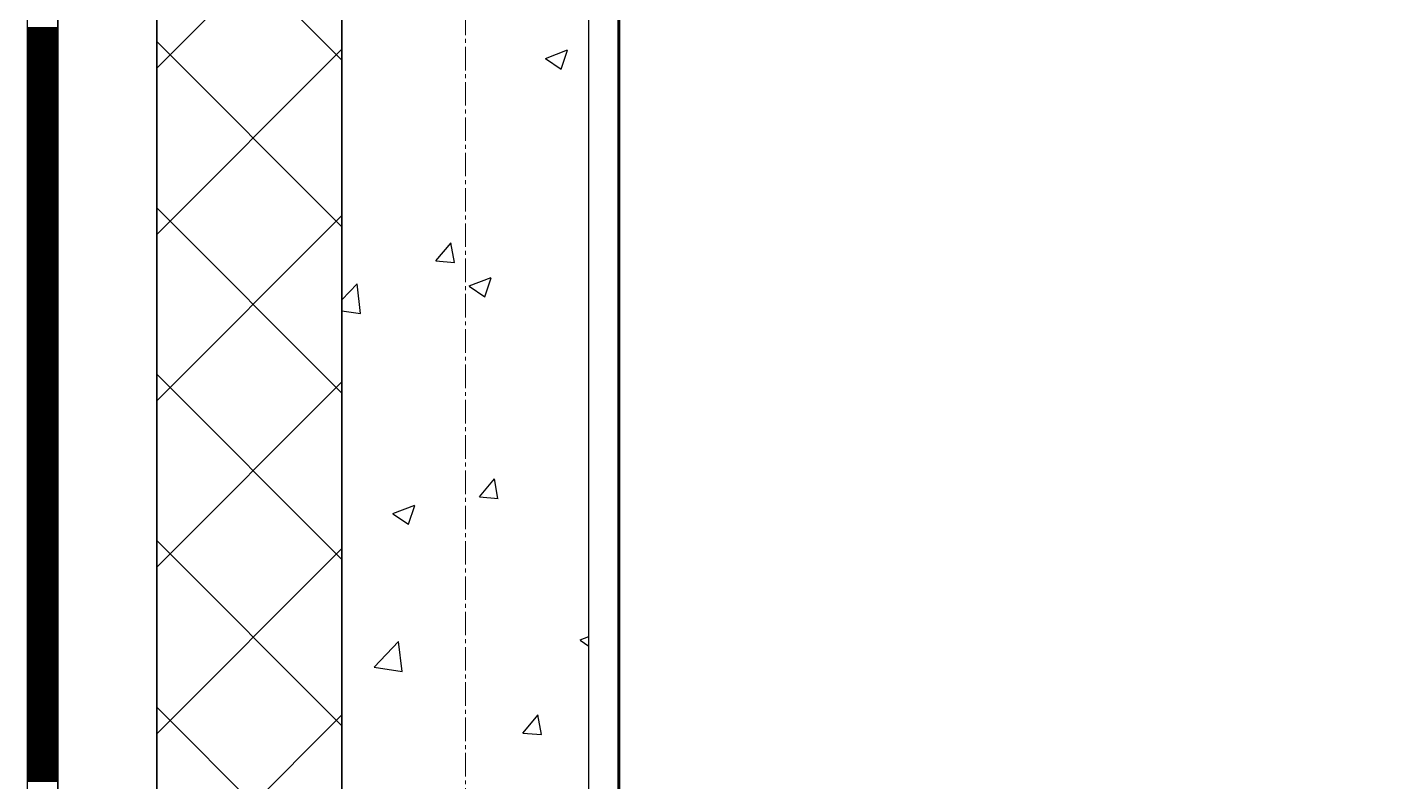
# Model space of a CAD drawing. Header units: millimetres. Extents: x 538266 to 1167394, y 114608 to 637157.
# Drawn here: x 1046079 to 1047173, y 550131 to 550742 of the extents above; entities that cross this region are included whole.
import ezdxf

# ---------------------------------------------------------------- set-up
doc = ezdxf.new("R2010")
doc.units = ezdxf.units.MM
doc.linetypes.add('CENTER2', pattern=[28.575, 19.05, -3.175, 3.175, -3.175])
doc.linetypes.add('DASHED', pattern=[19.05, 12.7, -6.35])
for name, color, linetype, lineweight in [('0) шт стен 3 эт', 150, 'Continuous', 60), ('АР_Стены ПЕНОблок', 52, 'Continuous', 20), ('АР_Тонкая', 254, 'Continuous', 5), ('АР_Утеплитель', 31, 'Continuous', 0), ('АР_Штриховка', 8, 'Continuous', 0)]:
    doc.layers.add(name, color=color, linetype=linetype, lineweight=lineweight)
doc.layers.add('АР_Делит', color=120, linetype='Continuous', lineweight=0, plot=False)
doc.layers.add('РД_Оси_100', color=7, linetype='Continuous', lineweight=0, true_color=0x525252)
doc.layers.add('ФВ-5', color=7, linetype='Continuous')

# ---------------------------------------------------------------- blocks, each defined once
blk = doc.blocks.new('СОШ_2200_АР_ОСИ_М100_28.05.24')
at = {"layer": 'АР_Делит', "color": 251, "linetype": 'DASHED', "true_color": 0x636466}
blk.add_lwpolyline([(114955, 135155), (114955, -355), (93595.036, -355), (93595.036, 13855), (94145, 13855), (94145, 68320), (66055, 68320), (66055, 13857.73), (83455, 13857.73), (83455, -355), (45245, -355), (45245, 13145), (44695, 13145), (44695, 26755), (45245, 26755), (45245, 68320), (20455, 68320), (20455, 26755), (27955, 26755), (27955, 13145), (-355, 13145), (-355, 100855)], dxfattribs=at)
at = {"layer": 'РД_Оси_100', "color": 251, "linetype": 'CENTER2', "true_color": 0x636466}
blk.add_line((0, -6155), (0, 139938.679), dxfattribs=at)
blk = doc.blocks.new('3_этаж1')
at = {"layer": 'АР_Стены ПЕНОблок', "color": 18, "linetype": 'Continuous', "lineweight": 25, "true_color": 0x000000}
for p, q in [((684283.6, 587568.7), (684283.6, 511368.7)), ((684483.6, 511368.7), (684483.6, 587568.7))]:
    blk.add_line(p, q, dxfattribs=at)
at = {"layer": 'АР_Тонкая', "color": 18, "linetype": 'Continuous', "lineweight": 25, "true_color": 0x000000}
for p, q in [((684028.6, 587568.7), (684028.6, 511368.7)), ((684053.6, 587568.7), (684053.6, 511368.7)), ((684053.6, 511368.7), (684053.6, 587568.7)), ((684133.6, 511368.7), (684133.6, 587568.7))]:
    blk.add_line(p, q, dxfattribs=at)
at = {"layer": 'АР_Утеплитель', "color": 18, "linetype": 'Continuous', "lineweight": 25, "true_color": 0x000000}
for p, q in [((684133.6, 587568.7), (684133.6, 511368.7)), ((684283.6, 511368.7), (684283.6, 587568.7))]:
    blk.add_line(p, q, dxfattribs=at)
at = {"layer": 'АР_Штриховка', "color": 18, "linetype": 'Continuous', "lineweight": 25, "true_color": 0x000000}
for p, q in [((684283.6, 550715.1), (684133.6, 550865.1)), ((684133.6, 550708.8), (684283.6, 550858.8)), ((684028.6, 550741.5), (684053.6, 550741.5)), ((684028.6, 550740.5), (684053.6, 550740.5)), ((684028.6, 550739.5), (684053.6, 550739.5)), ((684028.6, 550738.5), (684053.6, 550738.5)), ((684028.6, 550737.5), (684053.6, 550737.5)), ((684028.6, 550736.5), (684053.6, 550736.5)), ((684028.6, 550735.5), (684053.6, 550735.5)), ((684028.6, 550734.5), (684053.6, 550734.5)), ((684028.6, 550733.5), (684053.6, 550733.5)), ((684028.6, 550732.5), (684053.6, 550732.5)), ((684028.6, 550731.5), (684053.6, 550731.5)), ((684028.6, 550730.5), (684053.6, 550730.5)), ((684028.6, 550729.5), (684053.6, 550729.5)), ((684028.6, 550728.5), (684053.6, 550728.5)), ((684028.6, 550727.5), (684053.6, 550727.5)), ((684028.6, 550726.5), (684053.6, 550726.5)), ((684283.6, 550580.4), (684133.6, 550730.4)), ((684028.6, 550725.5), (684053.6, 550725.5)), ((684028.6, 550724.5), (684053.6, 550724.5)), ((684028.6, 550723.5), (684053.6, 550723.5)), ((684028.6, 550722.5), (684053.6, 550722.5)), ((684028.6, 550721.5), (684053.6, 550721.5)), ((684028.6, 550720.5), (684053.6, 550720.5)), ((684028.6, 550719.5), (684053.6, 550719.5)), ((684028.6, 550718.5), (684053.6, 550718.5)), ((684028.6, 550717.5), (684053.6, 550717.5)), ((684028.6, 550716.5), (684053.6, 550716.5)), ((684028.6, 550715.5), (684053.6, 550715.5)), ((684133.6, 550574.1), (684283.6, 550724.1)), ((684448.4, 550716.4), (684461.1, 550707.9)), ((684448.5, 550716.6), (684466.3, 550723.4)), ((684461.1, 550707.9), (684466.2, 550723.2)), ((684028.6, 550714.5), (684053.6, 550714.5)), ((684028.6, 550713.5), (684053.6, 550713.5)), ((684028.6, 550712.5), (684053.6, 550712.5)), ((684028.6, 550711.5), (684053.6, 550711.5)), ((684028.6, 550710.5), (684053.6, 550710.5)), ((684028.6, 550709.5), (684053.6, 550709.5)), ((684028.6, 550708.5), (684053.6, 550708.5)), ((684028.6, 550707.5), (684053.6, 550707.5)), ((684028.6, 550706.5), (684053.6, 550706.5)), ((684028.6, 550705.5), (684053.6, 550705.5)), ((684028.6, 550704.5), (684053.6, 550704.5)), ((684028.6, 550703.5), (684053.6, 550703.5)), ((684028.6, 550702.5), (684053.6, 550702.5)), ((684028.6, 550701.5), (684053.6, 550701.5)), ((684028.6, 550700.5), (684053.6, 550700.5)), ((684028.6, 550699.5), (684053.6, 550699.5)), ((684028.6, 550698.5), (684053.6, 550698.5)), ((684028.6, 550697.5), (684053.6, 550697.5)), ((684028.6, 550696.5), (684053.6, 550696.5)), ((684028.6, 550695.5), (684053.6, 550695.5)), ((684028.6, 550694.5), (684053.6, 550694.5)), ((684028.6, 550693.5), (684053.6, 550693.5)), ((684028.6, 550692.5), (684053.6, 550692.5)), ((684028.6, 550691.5), (684053.6, 550691.5)), ((684028.6, 550690.5), (684053.6, 550690.5)), ((684028.6, 550689.5), (684053.6, 550689.5)), ((684028.6, 550688.5), (684053.6, 550688.5)), ((684028.6, 550687.5), (684053.6, 550687.5)), ((684028.6, 550686.5), (684053.6, 550686.5)), ((684028.6, 550685.5), (684053.6, 550685.5)), ((684028.6, 550684.5), (684053.6, 550684.5)), ((684028.6, 550683.5), (684053.6, 550683.5)), ((684028.6, 550682.5), (684053.6, 550682.5)), ((684028.6, 550681.5), (684053.6, 550681.5)), ((684028.6, 550680.5), (684053.6, 550680.5)), ((684028.6, 550679.5), (684053.6, 550679.5)), ((684028.6, 550678.5), (684053.6, 550678.5)), ((684028.6, 550677.5), (684053.6, 550677.5)), ((684028.6, 550676.5), (684053.6, 550676.5)), ((684028.6, 550675.5), (684053.6, 550675.5)), ((684028.6, 550674.5), (684053.6, 550674.5)), ((684028.6, 550673.5), (684053.6, 550673.5)), ((684028.6, 550672.5), (684053.6, 550672.5)), ((684028.6, 550671.5), (684053.6, 550671.5)), ((684028.6, 550670.5), (684053.6, 550670.5)), ((684028.6, 550669.5), (684053.6, 550669.5)), ((684028.6, 550668.5), (684053.6, 550668.5)), ((684028.6, 550667.5), (684053.6, 550667.5)), ((684028.6, 550666.5), (684053.6, 550666.5)), ((684028.6, 550665.5), (684053.6, 550665.5)), ((684028.6, 550664.5), (684053.6, 550664.5)), ((684028.6, 550663.5), (684053.6, 550663.5)), ((684028.6, 550662.5), (684053.6, 550662.5)), ((684028.6, 550661.5), (684053.6, 550661.5)), ((684028.6, 550660.5), (684053.6, 550660.5)), ((684028.6, 550659.5), (684053.6, 550659.5)), ((684028.6, 550658.5), (684053.6, 550658.5)), ((684028.6, 550657.5), (684053.6, 550657.5)), ((684028.6, 550656.5), (684053.6, 550656.5)), ((684028.6, 550655.5), (684053.6, 550655.5)), ((684028.6, 550654.5), (684053.6, 550654.5)), ((684028.6, 550653.5), (684053.6, 550653.5)), ((684028.6, 550652.5), (684053.6, 550652.5)), ((684028.6, 550651.5), (684053.6, 550651.5)), ((684028.6, 550650.5), (684053.6, 550650.5)), ((684028.6, 550649.5), (684053.6, 550649.5)), ((684028.6, 550648.5), (684053.6, 550648.5)), ((684028.6, 550647.5), (684053.6, 550647.5)), ((684028.6, 550646.5), (684053.6, 550646.5)), ((684028.6, 550645.5), (684053.6, 550645.5)), ((684028.6, 550644.5), (684053.6, 550644.5)), ((684028.6, 550643.5), (684053.6, 550643.5)), ((684028.6, 550642.5), (684053.6, 550642.5)), ((684028.6, 550641.5), (684053.6, 550641.5)), ((684028.6, 550640.5), (684053.6, 550640.5)), ((684028.6, 550639.5), (684053.6, 550639.5)), ((684028.6, 550638.5), (684053.6, 550638.5)), ((684028.6, 550637.5), (684053.6, 550637.5)), ((684028.6, 550636.5), (684053.6, 550636.5)), ((684028.6, 550635.5), (684053.6, 550635.5)), ((684028.6, 550634.5), (684053.6, 550634.5)), ((684028.6, 550633.5), (684053.6, 550633.5)), ((684028.6, 550632.5), (684053.6, 550632.5)), ((684028.6, 550631.5), (684053.6, 550631.5)), ((684028.6, 550630.5), (684053.6, 550630.5)), ((684028.6, 550629.5), (684053.6, 550629.5)), ((684028.6, 550628.5), (684053.6, 550628.5)), ((684028.6, 550627.5), (684053.6, 550627.5)), ((684028.6, 550626.5), (684053.6, 550626.5)), ((684028.6, 550625.5), (684053.6, 550625.5)), ((684028.6, 550624.5), (684053.6, 550624.5)), ((684028.6, 550623.5), (684053.6, 550623.5)), ((684028.6, 550622.5), (684053.6, 550622.5)), ((684028.6, 550621.5), (684053.6, 550621.5)), ((684028.6, 550620.5), (684053.6, 550620.5)), ((684028.6, 550619.5), (684053.6, 550619.5)), ((684028.6, 550618.5), (684053.6, 550618.5)), ((684028.6, 550617.5), (684053.6, 550617.5)), ((684028.6, 550616.5), (684053.6, 550616.5)), ((684028.6, 550615.5), (684053.6, 550615.5)), ((684028.6, 550614.5), (684053.6, 550614.5)), ((684028.6, 550613.5), (684053.6, 550613.5)), ((684028.6, 550612.5), (684053.6, 550612.5)), ((684028.6, 550611.5), (684053.6, 550611.5)), ((684028.6, 550610.5), (684053.6, 550610.5)), ((684028.6, 550609.5), (684053.6, 550609.5)), ((684028.6, 550608.5), (684053.6, 550608.5)), ((684028.6, 550607.5), (684053.6, 550607.5)), ((684028.6, 550606.5), (684053.6, 550606.5)), ((684028.6, 550605.5), (684053.6, 550605.5)), ((684028.6, 550604.5), (684053.6, 550604.5)), ((684028.6, 550603.5), (684053.6, 550603.5)), ((684028.6, 550602.5), (684053.6, 550602.5)), ((684028.6, 550601.5), (684053.6, 550601.5)), ((684028.6, 550600.5), (684053.6, 550600.5)), ((684028.6, 550599.5), (684053.6, 550599.5)), ((684028.6, 550598.5), (684053.6, 550598.5)), ((684028.6, 550597.5), (684053.6, 550597.5)), ((684028.6, 550596.5), (684053.6, 550596.5)), ((684028.6, 550595.5), (684053.6, 550595.5)), ((684283.6, 550445.7), (684133.6, 550595.7)), ((684028.6, 550594.5), (684053.6, 550594.5)), ((684028.6, 550593.5), (684053.6, 550593.5)), ((684028.6, 550592.5), (684053.6, 550592.5)), ((684028.6, 550591.5), (684053.6, 550591.5)), ((684028.6, 550590.5), (684053.6, 550590.5)), ((684028.6, 550589.5), (684053.6, 550589.5)), ((684028.6, 550588.5), (684053.6, 550588.5)), ((684028.6, 550587.5), (684053.6, 550587.5)), ((684028.6, 550586.5), (684053.6, 550586.5)), ((684028.6, 550585.5), (684053.6, 550585.5)), ((684028.6, 550584.5), (684053.6, 550584.5)), ((684133.6, 550439.4), (684283.6, 550589.4)), ((684028.6, 550583.5), (684053.6, 550583.5)), ((684028.6, 550582.5), (684053.6, 550582.5)), ((684028.6, 550581.5), (684053.6, 550581.5)), ((684028.6, 550580.5), (684053.6, 550580.5)), ((684028.6, 550579.5), (684053.6, 550579.5)), ((684028.6, 550578.5), (684053.6, 550578.5)), ((684028.6, 550577.5), (684053.6, 550577.5)), ((684028.6, 550576.5), (684053.6, 550576.5)), ((684028.6, 550575.5), (684053.6, 550575.5)), ((684028.6, 550574.5), (684053.6, 550574.5)), ((684028.6, 550573.5), (684053.6, 550573.5)), ((684028.6, 550572.5), (684053.6, 550572.5)), ((684028.6, 550571.5), (684053.6, 550571.5)), ((684028.6, 550570.5), (684053.6, 550570.5)), ((684028.6, 550569.5), (684053.6, 550569.5)), ((684028.6, 550568.5), (684053.6, 550568.5)), ((684028.6, 550567.5), (684053.6, 550567.5)), ((684028.6, 550566.5), (684053.6, 550566.5)), ((684028.6, 550565.5), (684053.6, 550565.5)), ((684028.6, 550564.5), (684053.6, 550564.5)), ((684028.6, 550563.5), (684053.6, 550563.5)), ((684028.6, 550562.5), (684053.6, 550562.5)), ((684359.6, 550552.7), (684371.9, 550567.3)), ((684374.7, 550551.4), (684371.7, 550567.3)), ((684028.6, 550561.5), (684053.6, 550561.5)), ((684028.6, 550560.5), (684053.6, 550560.5)), ((684028.6, 550559.5), (684053.6, 550559.5)), ((684028.6, 550558.5), (684053.6, 550558.5)), ((684028.6, 550557.5), (684053.6, 550557.5)), ((684028.6, 550556.5), (684053.6, 550556.5)), ((684028.6, 550555.5), (684053.6, 550555.5)), ((684028.6, 550554.5), (684053.6, 550554.5)), ((684028.6, 550553.5), (684053.6, 550553.5)), ((684028.6, 550552.5), (684053.6, 550552.5)), ((684028.6, 550551.5), (684053.6, 550551.5)), ((684359.6, 550552.7), (684374.8, 550551.4)), ((684028.6, 550550.5), (684053.6, 550550.5)), ((684028.6, 550549.5), (684053.6, 550549.5)), ((684028.6, 550548.5), (684053.6, 550548.5)), ((684028.6, 550547.5), (684053.6, 550547.5)), ((684028.6, 550546.5), (684053.6, 550546.5)), ((684028.6, 550545.5), (684053.6, 550545.5)), ((684028.6, 550544.5), (684053.6, 550544.5)), ((684028.6, 550543.5), (684053.6, 550543.5)), ((684028.6, 550542.5), (684053.6, 550542.5)), ((684028.6, 550541.5), (684053.6, 550541.5)), ((684028.6, 550540.5), (684053.6, 550540.5)), ((684028.6, 550539.5), (684053.6, 550539.5)), ((684028.6, 550538.5), (684053.6, 550538.5)), ((684028.6, 550537.5), (684053.6, 550537.5)), ((684028.6, 550536.5), (684053.6, 550536.5)), ((684028.6, 550535.5), (684053.6, 550535.5)), ((684028.6, 550534.5), (684053.6, 550534.5)), ((684028.6, 550533.5), (684053.6, 550533.5)), ((684028.6, 550532.5), (684053.6, 550532.5)), ((684028.6, 550531.5), (684053.6, 550531.5)), ((684028.6, 550530.5), (684053.6, 550530.5)), ((684028.6, 550529.5), (684053.6, 550529.5)), ((684283.6, 550521.3), (684295.9, 550534.1)), ((684298.6, 550510), (684295.8, 550534.1)), ((684386.6, 550532.2), (684399.3, 550523.7)), ((684386.7, 550532.4), (684404.5, 550539.2)), ((684399.3, 550523.7), (684404.4, 550539)), ((684028.6, 550528.5), (684053.6, 550528.5)), ((684028.6, 550527.5), (684053.6, 550527.5)), ((684028.6, 550526.5), (684053.6, 550526.5)), ((684028.6, 550525.5), (684053.6, 550525.5)), ((684028.6, 550524.5), (684053.6, 550524.5)), ((684028.6, 550523.5), (684053.6, 550523.5)), ((684028.6, 550522.5), (684053.6, 550522.5)), ((684028.6, 550521.5), (684053.6, 550521.5)), ((684028.6, 550520.5), (684053.6, 550520.5)), ((684028.6, 550519.5), (684053.6, 550519.5)), ((684028.6, 550518.5), (684053.6, 550518.5)), ((684028.6, 550517.5), (684053.6, 550517.5)), ((684028.6, 550516.5), (684053.6, 550516.5)), ((684028.6, 550515.5), (684053.6, 550515.5)), ((684028.6, 550514.5), (684053.6, 550514.5)), ((684028.6, 550513.5), (684053.6, 550513.5)), ((684028.6, 550512.5), (684053.6, 550512.5)), ((684028.6, 550511.5), (684053.6, 550511.5)), ((684028.6, 550510.5), (684053.6, 550510.5)), ((684028.6, 550509.5), (684053.6, 550509.5)), ((684028.6, 550508.5), (684053.6, 550508.5)), ((684028.6, 550507.5), (684053.6, 550507.5)), ((684283.6, 550512.3), (684298.6, 550510)), ((684028.6, 550506.5), (684053.6, 550506.5)), ((684028.6, 550505.5), (684053.6, 550505.5)), ((684028.6, 550504.5), (684053.6, 550504.5)), ((684028.6, 550503.5), (684053.6, 550503.5)), ((684028.6, 550502.5), (684053.6, 550502.5)), ((684028.6, 550501.5), (684053.6, 550501.5)), ((684028.6, 550500.5), (684053.6, 550500.5)), ((684028.6, 550499.5), (684053.6, 550499.5)), ((684028.6, 550498.5), (684053.6, 550498.5)), ((684028.6, 550497.5), (684053.6, 550497.5)), ((684028.6, 550496.5), (684053.6, 550496.5)), ((684028.6, 550495.5), (684053.6, 550495.5)), ((684028.6, 550494.5), (684053.6, 550494.5)), ((684028.6, 550493.5), (684053.6, 550493.5)), ((684028.6, 550492.5), (684053.6, 550492.5)), ((684028.6, 550491.5), (684053.6, 550491.5)), ((684028.6, 550490.5), (684053.6, 550490.5)), ((684028.6, 550489.5), (684053.6, 550489.5)), ((684028.6, 550488.5), (684053.6, 550488.5)), ((684028.6, 550487.5), (684053.6, 550487.5)), ((684028.6, 550486.5), (684053.6, 550486.5)), ((684028.6, 550485.5), (684053.6, 550485.5)), ((684028.6, 550484.5), (684053.6, 550484.5)), ((684028.6, 550483.5), (684053.6, 550483.5)), ((684028.6, 550482.5), (684053.6, 550482.5)), ((684028.6, 550481.5), (684053.6, 550481.5)), ((684028.6, 550480.5), (684053.6, 550480.5)), ((684028.6, 550479.5), (684053.6, 550479.5)), ((684028.6, 550478.5), (684053.6, 550478.5)), ((684028.6, 550477.5), (684053.6, 550477.5)), ((684028.6, 550476.5), (684053.6, 550476.5)), ((684028.6, 550475.5), (684053.6, 550475.5)), ((684028.6, 550474.5), (684053.6, 550474.5)), ((684028.6, 550473.5), (684053.6, 550473.5)), ((684028.6, 550472.5), (684053.6, 550472.5)), ((684028.6, 550471.5), (684053.6, 550471.5)), ((684028.6, 550470.5), (684053.6, 550470.5)), ((684028.6, 550469.5), (684053.6, 550469.5)), ((684028.6, 550468.5), (684053.6, 550468.5)), ((684028.6, 550467.5), (684053.6, 550467.5)), ((684028.6, 550466.5), (684053.6, 550466.5)), ((684028.6, 550465.5), (684053.6, 550465.5)), ((684028.6, 550464.5), (684053.6, 550464.5)), ((684028.6, 550463.5), (684053.6, 550463.5)), ((684028.6, 550462.5), (684053.6, 550462.5)), ((684028.6, 550461.5), (684053.6, 550461.5)), ((684028.6, 550460.5), (684053.6, 550460.5)), ((684028.6, 550459.5), (684053.6, 550459.5)), ((684028.6, 550458.5), (684053.6, 550458.5)), ((684028.6, 550457.5), (684053.6, 550457.5)), ((684028.6, 550456.5), (684053.6, 550456.5)), ((684028.6, 550455.5), (684053.6, 550455.5)), ((684028.6, 550454.5), (684053.6, 550454.5)), ((684028.6, 550453.5), (684053.6, 550453.5)), ((684028.6, 550452.5), (684053.6, 550452.5)), ((684283.6, 550311), (684133.6, 550461)), ((684133.6, 550304.7), (684283.6, 550454.7)), ((684028.6, 550451.5), (684053.6, 550451.5)), ((684028.6, 550450.5), (684053.6, 550450.5)), ((684028.6, 550449.5), (684053.6, 550449.5)), ((684028.6, 550448.5), (684053.6, 550448.5)), ((684028.6, 550447.5), (684053.6, 550447.5)), ((684028.6, 550446.5), (684053.6, 550446.5)), ((684028.6, 550445.5), (684053.6, 550445.5)), ((684028.6, 550444.5), (684053.6, 550444.5)), ((684028.6, 550443.5), (684053.6, 550443.5)), ((684028.6, 550442.5), (684053.6, 550442.5)), ((684028.6, 550441.5), (684053.6, 550441.5)), ((684028.6, 550440.5), (684053.6, 550440.5)), ((684028.6, 550439.5), (684053.6, 550439.5)), ((684028.6, 550438.5), (684053.6, 550438.5)), ((684028.6, 550437.5), (684053.6, 550437.5)), ((684028.6, 550436.5), (684053.6, 550436.5)), ((684028.6, 550435.5), (684053.6, 550435.5)), ((684028.6, 550434.5), (684053.6, 550434.5)), ((684028.6, 550433.5), (684053.6, 550433.5)), ((684028.6, 550432.5), (684053.6, 550432.5)), ((684028.6, 550431.5), (684053.6, 550431.5)), ((684028.6, 550430.5), (684053.6, 550430.5)), ((684028.6, 550429.5), (684053.6, 550429.5)), ((684028.6, 550428.5), (684053.6, 550428.5)), ((684028.6, 550427.5), (684053.6, 550427.5)), ((684028.6, 550426.5), (684053.6, 550426.5)), ((684028.6, 550425.5), (684053.6, 550425.5)), ((684028.6, 550424.5), (684053.6, 550424.5)), ((684028.6, 550423.5), (684053.6, 550423.5)), ((684028.6, 550422.5), (684053.6, 550422.5)), ((684028.6, 550421.5), (684053.6, 550421.5)), ((684028.6, 550420.5), (684053.6, 550420.5)), ((684028.6, 550419.5), (684053.6, 550419.5)), ((684028.6, 550418.5), (684053.6, 550418.5)), ((684028.6, 550417.5), (684053.6, 550417.5)), ((684028.6, 550416.5), (684053.6, 550416.5)), ((684028.6, 550415.5), (684053.6, 550415.5)), ((684028.6, 550414.5), (684053.6, 550414.5)), ((684028.6, 550413.5), (684053.6, 550413.5)), ((684028.6, 550412.5), (684053.6, 550412.5)), ((684028.6, 550411.5), (684053.6, 550411.5)), ((684028.6, 550410.5), (684053.6, 550410.5)), ((684028.6, 550409.5), (684053.6, 550409.5)), ((684028.6, 550408.5), (684053.6, 550408.5)), ((684028.6, 550407.5), (684053.6, 550407.5)), ((684028.6, 550406.5), (684053.6, 550406.5)), ((684028.6, 550405.5), (684053.6, 550405.5)), ((684028.6, 550404.5), (684053.6, 550404.5)), ((684028.6, 550403.5), (684053.6, 550403.5)), ((684028.6, 550402.5), (684053.6, 550402.5)), ((684028.6, 550401.5), (684053.6, 550401.5)), ((684028.6, 550400.5), (684053.6, 550400.5)), ((684028.6, 550399.5), (684053.6, 550399.5)), ((684028.6, 550398.5), (684053.6, 550398.5)), ((684028.6, 550397.5), (684053.6, 550397.5)), ((684028.6, 550396.5), (684053.6, 550396.5)), ((684028.6, 550395.5), (684053.6, 550395.5)), ((684028.6, 550394.5), (684053.6, 550394.5)), ((684028.6, 550393.5), (684053.6, 550393.5)), ((684028.6, 550392.5), (684053.6, 550392.5)), ((684028.6, 550391.5), (684053.6, 550391.5)), ((684028.6, 550390.5), (684053.6, 550390.5)), ((684028.6, 550389.5), (684053.6, 550389.5)), ((684028.6, 550388.5), (684053.6, 550388.5)), ((684028.6, 550387.5), (684053.6, 550387.5)), ((684028.6, 550386.5), (684053.6, 550386.5)), ((684028.6, 550385.5), (684053.6, 550385.5)), ((684028.6, 550384.5), (684053.6, 550384.5)), ((684028.6, 550383.5), (684053.6, 550383.5)), ((684028.6, 550382.5), (684053.6, 550382.5)), ((684028.6, 550381.5), (684053.6, 550381.5)), ((684028.6, 550380.5), (684053.6, 550380.5)), ((684028.6, 550379.5), (684053.6, 550379.5)), ((684028.6, 550378.5), (684053.6, 550378.5)), ((684028.6, 550377.5), (684053.6, 550377.5)), ((684028.6, 550376.5), (684053.6, 550376.5)), ((684394.9, 550361.7), (684407.1, 550376.3)), ((684409.9, 550360.3), (684407, 550376.2)), ((684028.6, 550375.5), (684053.6, 550375.5)), ((684028.6, 550374.5), (684053.6, 550374.5)), ((684028.6, 550373.5), (684053.6, 550373.5)), ((684028.6, 550372.5), (684053.6, 550372.5)), ((684028.6, 550371.5), (684053.6, 550371.5)), ((684028.6, 550370.5), (684053.6, 550370.5)), ((684028.6, 550369.5), (684053.6, 550369.5)), ((684028.6, 550368.5), (684053.6, 550368.5)), ((684028.6, 550367.5), (684053.6, 550367.5)), ((684028.6, 550366.5), (684053.6, 550366.5)), ((684028.6, 550365.5), (684053.6, 550365.5)), ((684028.6, 550364.5), (684053.6, 550364.5)), ((684028.6, 550363.5), (684053.6, 550363.5)), ((684028.6, 550362.5), (684053.6, 550362.5)), ((684028.6, 550361.5), (684053.6, 550361.5)), ((684028.6, 550360.5), (684053.6, 550360.5)), ((684028.6, 550359.5), (684053.6, 550359.5)), ((684028.6, 550358.5), (684053.6, 550358.5)), ((684028.6, 550357.5), (684053.6, 550357.5)), ((684028.6, 550356.5), (684053.6, 550356.5)), ((684028.6, 550355.5), (684053.6, 550355.5)), ((684028.6, 550354.5), (684053.6, 550354.5)), ((684324.9, 550348.2), (684342.7, 550355)), ((684337.5, 550339.5), (684342.6, 550354.8)), ((684394.9, 550361.7), (684410.1, 550360.3)), ((684028.6, 550353.5), (684053.6, 550353.5)), ((684028.6, 550352.5), (684053.6, 550352.5)), ((684028.6, 550351.5), (684053.6, 550351.5)), ((684028.6, 550350.5), (684053.6, 550350.5)), ((684028.6, 550349.5), (684053.6, 550349.5)), ((684028.6, 550348.5), (684053.6, 550348.5)), ((684028.6, 550347.5), (684053.6, 550347.5)), ((684028.6, 550346.5), (684053.6, 550346.5)), ((684028.6, 550345.5), (684053.6, 550345.5)), ((684028.6, 550344.5), (684053.6, 550344.5)), ((684028.6, 550343.5), (684053.6, 550343.5)), ((684324.8, 550348), (684337.5, 550339.5)), ((684028.6, 550342.5), (684053.6, 550342.5)), ((684028.6, 550341.5), (684053.6, 550341.5)), ((684028.6, 550340.5), (684053.6, 550340.5)), ((684028.6, 550339.5), (684053.6, 550339.5)), ((684028.6, 550338.5), (684053.6, 550338.5)), ((684028.6, 550337.5), (684053.6, 550337.5)), ((684028.6, 550336.5), (684053.6, 550336.5)), ((684028.6, 550335.5), (684053.6, 550335.5)), ((684028.6, 550334.5), (684053.6, 550334.5)), ((684028.6, 550333.5), (684053.6, 550333.5)), ((684028.6, 550332.5), (684053.6, 550332.5)), ((684028.6, 550331.5), (684053.6, 550331.5)), ((684028.6, 550330.5), (684053.6, 550330.5)), ((684028.6, 550329.5), (684053.6, 550329.5)), ((684028.6, 550328.5), (684053.6, 550328.5)), ((684028.6, 550327.5), (684053.6, 550327.5)), ((684028.6, 550326.5), (684053.6, 550326.5)), ((684028.6, 550325.5), (684053.6, 550325.5)), ((684028.6, 550324.5), (684053.6, 550324.5)), ((684028.6, 550323.5), (684053.6, 550323.5)), ((684028.6, 550322.5), (684053.6, 550322.5)), ((684028.6, 550321.5), (684053.6, 550321.5)), ((684283.6, 550176.3), (684133.6, 550326.3)), ((684028.6, 550320.5), (684053.6, 550320.5)), ((684028.6, 550319.5), (684053.6, 550319.5)), ((684028.6, 550318.5), (684053.6, 550318.5)), ((684028.6, 550317.5), (684053.6, 550317.5)), ((684028.6, 550316.5), (684053.6, 550316.5)), ((684028.6, 550315.5), (684053.6, 550315.5)), ((684028.6, 550314.5), (684053.6, 550314.5)), ((684028.6, 550313.5), (684053.6, 550313.5)), ((684028.6, 550312.5), (684053.6, 550312.5)), ((684028.6, 550311.5), (684053.6, 550311.5)), ((684028.6, 550310.5), (684053.6, 550310.5)), ((684133.6, 550170), (684283.6, 550320)), ((684028.6, 550309.5), (684053.6, 550309.5)), ((684028.6, 550308.5), (684053.6, 550308.5)), ((684028.6, 550307.5), (684053.6, 550307.5)), ((684028.6, 550306.5), (684053.6, 550306.5)), ((684028.6, 550305.5), (684053.6, 550305.5)), ((684028.6, 550304.5), (684053.6, 550304.5)), ((684028.6, 550303.5), (684053.6, 550303.5)), ((684028.6, 550302.5), (684053.6, 550302.5)), ((684028.6, 550301.5), (684053.6, 550301.5)), ((684028.6, 550300.5), (684053.6, 550300.5)), ((684028.6, 550299.5), (684053.6, 550299.5)), ((684028.6, 550298.5), (684053.6, 550298.5)), ((684028.6, 550297.5), (684053.6, 550297.5)), ((684028.6, 550296.5), (684053.6, 550296.5)), ((684028.6, 550295.5), (684053.6, 550295.5)), ((684028.6, 550294.5), (684053.6, 550294.5)), ((684028.6, 550293.5), (684053.6, 550293.5)), ((684028.6, 550292.5), (684053.6, 550292.5)), ((684028.6, 550291.5), (684053.6, 550291.5)), ((684028.6, 550290.5), (684053.6, 550290.5)), ((684028.6, 550289.5), (684053.6, 550289.5)), ((684028.6, 550288.5), (684053.6, 550288.5)), ((684028.6, 550287.5), (684053.6, 550287.5)), ((684028.6, 550286.5), (684053.6, 550286.5)), ((684028.6, 550285.5), (684053.6, 550285.5)), ((684028.6, 550284.5), (684053.6, 550284.5)), ((684028.6, 550283.5), (684053.6, 550283.5)), ((684028.6, 550282.5), (684053.6, 550282.5)), ((684028.6, 550281.5), (684053.6, 550281.5)), ((684028.6, 550280.5), (684053.6, 550280.5)), ((684028.6, 550279.5), (684053.6, 550279.5)), ((684028.6, 550278.5), (684053.6, 550278.5)), ((684028.6, 550277.5), (684053.6, 550277.5)), ((684028.6, 550276.5), (684053.6, 550276.5)), ((684028.6, 550275.5), (684053.6, 550275.5)), ((684028.6, 550274.5), (684053.6, 550274.5)), ((684028.6, 550273.5), (684053.6, 550273.5)), ((684028.6, 550272.5), (684053.6, 550272.5)), ((684028.6, 550271.5), (684053.6, 550271.5)), ((684028.6, 550270.5), (684053.6, 550270.5)), ((684028.6, 550269.5), (684053.6, 550269.5)), ((684028.6, 550268.5), (684053.6, 550268.5)), ((684028.6, 550267.5), (684053.6, 550267.5)), ((684028.6, 550266.5), (684053.6, 550266.5)), ((684028.6, 550265.5), (684053.6, 550265.5)), ((684028.6, 550264.5), (684053.6, 550264.5)), ((684028.6, 550263.5), (684053.6, 550263.5)), ((684028.6, 550262.5), (684053.6, 550262.5)), ((684028.6, 550261.5), (684053.6, 550261.5)), ((684028.6, 550260.5), (684053.6, 550260.5)), ((684028.6, 550259.5), (684053.6, 550259.5)), ((684028.6, 550258.5), (684053.6, 550258.5)), ((684028.6, 550257.5), (684053.6, 550257.5)), ((684028.6, 550256.5), (684053.6, 550256.5)), ((684028.6, 550255.5), (684053.6, 550255.5)), ((684028.6, 550254.5), (684053.6, 550254.5)), ((684028.6, 550253.5), (684053.6, 550253.5)), ((684028.6, 550252.5), (684053.6, 550252.5)), ((684028.6, 550251.5), (684053.6, 550251.5)), ((684028.6, 550250.5), (684053.6, 550250.5)), ((684028.6, 550249.5), (684053.6, 550249.5)), ((684028.6, 550248.5), (684053.6, 550248.5)), ((684028.6, 550247.5), (684053.6, 550247.5)), ((684028.6, 550246.5), (684053.6, 550246.5)), ((684028.6, 550245.5), (684053.6, 550245.5)), ((684028.6, 550244.5), (684053.6, 550244.5)), ((684309.8, 550224), (684329.5, 550244.6)), ((684332.3, 550220.5), (684329.5, 550244.6)), ((684476.5, 550245.9), (684483.6, 550248.6)), ((684476.5, 550245.7), (684483.6, 550240.9)), ((684028.6, 550243.5), (684053.6, 550243.5)), ((684028.6, 550242.5), (684053.6, 550242.5)), ((684028.6, 550241.5), (684053.6, 550241.5)), ((684028.6, 550240.5), (684053.6, 550240.5)), ((684028.6, 550239.5), (684053.6, 550239.5)), ((684028.6, 550238.5), (684053.6, 550238.5)), ((684028.6, 550237.5), (684053.6, 550237.5)), ((684028.6, 550236.5), (684053.6, 550236.5)), ((684028.6, 550235.5), (684053.6, 550235.5)), ((684028.6, 550234.5), (684053.6, 550234.5)), ((684028.6, 550233.5), (684053.6, 550233.5)), ((684028.6, 550232.5), (684053.6, 550232.5)), ((684028.6, 550231.5), (684053.6, 550231.5)), ((684028.6, 550230.5), (684053.6, 550230.5)), ((684028.6, 550229.5), (684053.6, 550229.5)), ((684028.6, 550228.5), (684053.6, 550228.5)), ((684028.6, 550227.5), (684053.6, 550227.5)), ((684028.6, 550226.5), (684053.6, 550226.5)), ((684028.6, 550225.5), (684053.6, 550225.5)), ((684028.6, 550224.5), (684053.6, 550224.5)), ((684028.6, 550223.5), (684053.6, 550223.5)), ((684309.7, 550224), (684332.3, 550220.5)), ((684028.6, 550222.5), (684053.6, 550222.5)), ((684028.6, 550221.5), (684053.6, 550221.5)), ((684028.6, 550220.5), (684053.6, 550220.5)), ((684028.6, 550219.5), (684053.6, 550219.5)), ((684028.6, 550218.5), (684053.6, 550218.5)), ((684028.6, 550217.5), (684053.6, 550217.5)), ((684028.6, 550216.5), (684053.6, 550216.5)), ((684028.6, 550215.5), (684053.6, 550215.5)), ((684028.6, 550214.5), (684053.6, 550214.5)), ((684028.6, 550213.5), (684053.6, 550213.5)), ((684028.6, 550212.5), (684053.6, 550212.5)), ((684028.6, 550211.5), (684053.6, 550211.5)), ((684028.6, 550210.5), (684053.6, 550210.5)), ((684028.6, 550209.5), (684053.6, 550209.5)), ((684028.6, 550208.5), (684053.6, 550208.5)), ((684028.6, 550207.5), (684053.6, 550207.5)), ((684028.6, 550206.5), (684053.6, 550206.5)), ((684028.6, 550205.5), (684053.6, 550205.5)), ((684028.6, 550204.5), (684053.6, 550204.5)), ((684028.6, 550203.5), (684053.6, 550203.5)), ((684028.6, 550202.5), (684053.6, 550202.5)), ((684028.6, 550201.5), (684053.6, 550201.5)), ((684028.6, 550200.5), (684053.6, 550200.5)), ((684028.6, 550199.5), (684053.6, 550199.5)), ((684028.6, 550198.5), (684053.6, 550198.5)), ((684028.6, 550197.5), (684053.6, 550197.5)), ((684028.6, 550196.5), (684053.6, 550196.5)), ((684028.6, 550195.5), (684053.6, 550195.5)), ((684028.6, 550194.5), (684053.6, 550194.5)), ((684028.6, 550193.5), (684053.6, 550193.5)), ((684028.6, 550192.5), (684053.6, 550192.5)), ((684028.6, 550191.5), (684053.6, 550191.5)), ((684028.6, 550190.5), (684053.6, 550190.5)), ((684283.6, 550041.6), (684133.6, 550191.6)), ((684028.6, 550189.5), (684053.6, 550189.5)), ((684028.6, 550188.5), (684053.6, 550188.5)), ((684028.6, 550187.5), (684053.6, 550187.5)), ((684028.6, 550186.5), (684053.6, 550186.5)), ((684028.6, 550185.5), (684053.6, 550185.5)), ((684028.6, 550184.5), (684053.6, 550184.5)), ((684028.6, 550183.5), (684053.6, 550183.5)), ((684028.6, 550182.5), (684053.6, 550182.5)), ((684028.6, 550181.5), (684053.6, 550181.5)), ((684028.6, 550180.5), (684053.6, 550180.5)), ((684028.6, 550179.5), (684053.6, 550179.5)), ((684133.6, 550035.3), (684283.6, 550185.3)), ((684430.1, 550170.6), (684442.4, 550185.2)), ((684445.2, 550169.3), (684442.2, 550185.2)), ((684028.6, 550178.5), (684053.6, 550178.5)), ((684028.6, 550177.5), (684053.6, 550177.5)), ((684028.6, 550176.5), (684053.6, 550176.5)), ((684028.6, 550175.5), (684053.6, 550175.5)), ((684028.6, 550174.5), (684053.6, 550174.5)), ((684028.6, 550173.5), (684053.6, 550173.5)), ((684028.6, 550172.5), (684053.6, 550172.5)), ((684028.6, 550171.5), (684053.6, 550171.5)), ((684028.6, 550170.5), (684053.6, 550170.5)), ((684028.6, 550169.5), (684053.6, 550169.5)), ((684028.6, 550168.5), (684053.6, 550168.5)), ((684430.1, 550170.6), (684445.3, 550169.3)), ((684028.6, 550167.5), (684053.6, 550167.5)), ((684028.6, 550166.5), (684053.6, 550166.5)), ((684028.6, 550165.5), (684053.6, 550165.5)), ((684028.6, 550164.5), (684053.6, 550164.5)), ((684028.6, 550163.5), (684053.6, 550163.5)), ((684028.6, 550162.5), (684053.6, 550162.5)), ((684028.6, 550161.5), (684053.6, 550161.5)), ((684028.6, 550160.5), (684053.6, 550160.5)), ((684028.6, 550159.5), (684053.6, 550159.5)), ((684028.6, 550158.5), (684053.6, 550158.5)), ((684028.6, 550157.5), (684053.6, 550157.5)), ((684028.6, 550156.5), (684053.6, 550156.5)), ((684028.6, 550155.5), (684053.6, 550155.5)), ((684028.6, 550154.5), (684053.6, 550154.5)), ((684028.6, 550153.5), (684053.6, 550153.5)), ((684028.6, 550152.5), (684053.6, 550152.5)), ((684028.6, 550151.5), (684053.6, 550151.5)), ((684028.6, 550150.5), (684053.6, 550150.5)), ((684028.6, 550149.5), (684053.6, 550149.5)), ((684028.6, 550148.5), (684053.6, 550148.5)), ((684028.6, 550147.5), (684053.6, 550147.5)), ((684028.6, 550146.5), (684053.6, 550146.5)), ((684028.6, 550145.5), (684053.6, 550145.5)), ((684028.6, 550144.5), (684053.6, 550144.5)), ((684028.6, 550143.5), (684053.6, 550143.5)), ((684028.6, 550142.5), (684053.6, 550142.5)), ((684028.6, 550141.5), (684053.6, 550141.5)), ((684028.6, 550140.5), (684053.6, 550140.5)), ((684028.6, 550139.5), (684053.6, 550139.5)), ((684028.6, 550138.5), (684053.6, 550138.5)), ((684028.6, 550137.5), (684053.6, 550137.5)), ((684028.6, 550136.5), (684053.6, 550136.5)), ((684028.6, 550135.5), (684053.6, 550135.5)), ((684028.6, 550134.5), (684053.6, 550134.5)), ((684028.6, 550133.5), (684053.6, 550133.5)), ((684028.6, 550132.5), (684053.6, 550132.5)), ((684028.6, 550131.5), (684053.6, 550131.5))]:
    blk.add_line(p, q, dxfattribs=at)

msp = doc.modelspace()

# ---------------------------------------------------------------- hatches: boundary and pattern name
at = {"layer": 'ФВ-5'}
h = msp.add_hatch(dxfattribs=at)
h.set_pattern_fill('ANSI31', color=3, scale=300, style=0)
h.paths.add_polyline_path([(1054123.6, 546168.7), (1054123.6, 547068.7), (1054123.6, 547568.7), (1054091.4, 548269.4, -1), (1053491.4, 548269.4, -1), (1054091.4, 548269.4), (1054123.6, 550468.7), (1054123.6, 550768.7), (1054123.6, 550768.7), (1054123.6, 551268.7), (1046563.9, 551268.7), (1046553.6, 551258.4), (1046553.6, 550768.7), (1046551.7, 547068.7), (1046553.6, 547068.7), (1046553.6, 546168.7), (1046557.8, 542668.7), (1046553.6, 542668.7), (1046553.6, 542168.7), (1051023.6, 542168.7), (1051023.6, 542468.7), (1051023.6, 542468.7), (1051923.6, 542468.7), (1051923.6, 542468.7), (1051923.6, 542168.7), (1052003.6, 542168.7), (1052003.6, 542588.7), (1054123.6, 542589.1), (1054123.6, 542668.7)])

# ---------------------------------------------------------------- linework, layer by layer
at = {"layer": '0) шт стен 3 эт', "color": 2}
msp.add_lwpolyline([(1046557.8, 547073), (1046557.8, 550768.7)], dxfattribs=at)

# ---------------------------------------------------------------- block references
at = {"layer": '0) шт стен 3 эт', "color": 5, "lineweight": 25}
msp.add_blockref('3_этаж1', (362050, 0), dxfattribs=at)
at = {"layer": 'РД_Оси_100', "lineweight": 25}
msp.add_blockref('СОШ_2200_АР_ОСИ_М100_28.05.24', (1046433.6, 496768.7), dxfattribs=at)

doc.saveas('drawing.dxf')
